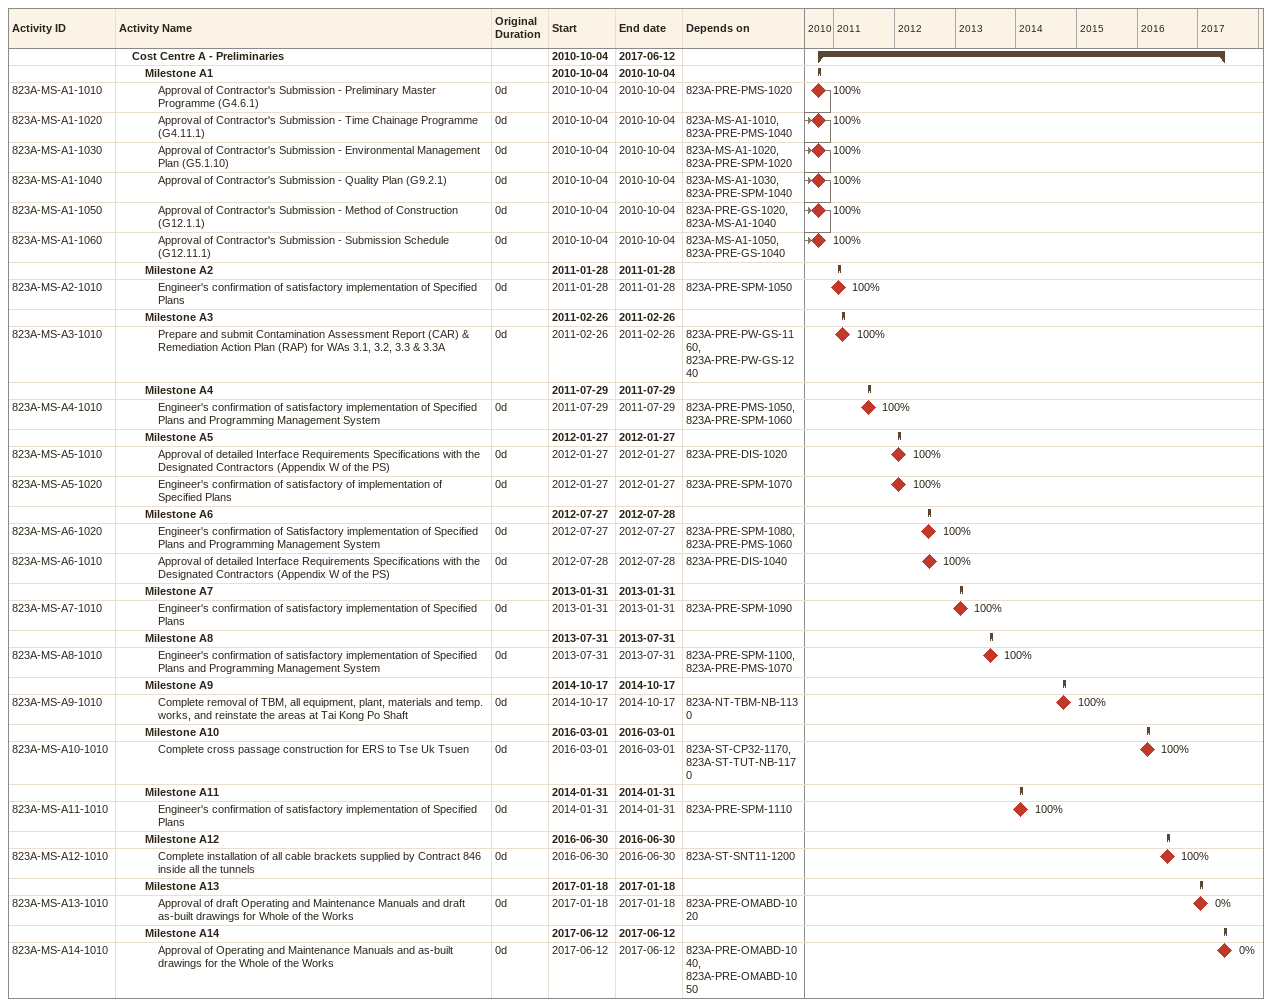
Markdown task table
| ID | Level | Task | Original duration | Start | Finish | Predecessors | % complete |
|---|---|---|---|---|---|---|---|
|  | 2 | **Cost Centre A - Preliminaries** |  | 2010-10-04 | 2017-06-12 |  |  |
|  | 3 | **Milestone A1** |  | 2010-10-04 | 2010-10-04 |  |  |
| 823A-MS-A1-1010 | 4 | Approval of Contractor's Submission - Preliminary Master Programme (G4.6.1) | 0d | 2010-10-04 | 2010-10-04 | 823A-PRE-PMS-1020 | 100 |
| 823A-MS-A1-1020 | 4 | Approval of Contractor's Submission - Time Chainage Programme (G4.11.1) | 0d | 2010-10-04 | 2010-10-04 | 823A-MS-A1-1010, 823A-PRE-PMS-1040 | 100 |
| 823A-MS-A1-1030 | 4 | Approval of Contractor's Submission - Environmental Management Plan (G5.1.10) | 0d | 2010-10-04 | 2010-10-04 | 823A-MS-A1-1020, 823A-PRE-SPM-1020 | 100 |
| 823A-MS-A1-1040 | 4 | Approval of Contractor's Submission - Quality Plan (G9.2.1) | 0d | 2010-10-04 | 2010-10-04 | 823A-MS-A1-1030, 823A-PRE-SPM-1040 | 100 |
| 823A-MS-A1-1050 | 4 | Approval of Contractor's Submission - Method of Construction (G12.1.1) | 0d | 2010-10-04 | 2010-10-04 | 823A-PRE-GS-1020, 823A-MS-A1-1040 | 100 |
| 823A-MS-A1-1060 | 4 | Approval of Contractor's Submission - Submission Schedule (G12.11.1) | 0d | 2010-10-04 | 2010-10-04 | 823A-MS-A1-1050, 823A-PRE-GS-1040 | 100 |
|  | 3 | **Milestone A2** |  | 2011-01-28 | 2011-01-28 |  |  |
| 823A-MS-A2-1010 | 4 | Engineer's confirmation of satisfactory implementation of Specified Plans | 0d | 2011-01-28 | 2011-01-28 | 823A-PRE-SPM-1050 | 100 |
|  | 3 | **Milestone A3** |  | 2011-02-26 | 2011-02-26 |  |  |
| 823A-MS-A3-1010 | 4 | Prepare and submit Contamination Assessment Report (CAR) & Remediation Action Plan (RAP) for WAs 3.1, 3.2, 3.3 & 3.3A | 0d | 2011-02-26 | 2011-02-26 | 823A-PRE-PW-GS-1160, 823A-PRE-PW-GS-1240 | 100 |
|  | 3 | **Milestone A4** |  | 2011-07-29 | 2011-07-29 |  |  |
| 823A-MS-A4-1010 | 4 | Engineer's confirmation of satisfactory implementation of Specified Plans and Programming Management System | 0d | 2011-07-29 | 2011-07-29 | 823A-PRE-PMS-1050, 823A-PRE-SPM-1060 | 100 |
|  | 3 | **Milestone A5** |  | 2012-01-27 | 2012-01-27 |  |  |
| 823A-MS-A5-1010 | 4 | Approval of detailed Interface Requirements Specifications with the Designated Contractors (Appendix W of the PS) | 0d | 2012-01-27 | 2012-01-27 | 823A-PRE-DIS-1020 | 100 |
| 823A-MS-A5-1020 | 4 | Engineer's confirmation of satisfactory of implementation of Specified Plans | 0d | 2012-01-27 | 2012-01-27 | 823A-PRE-SPM-1070 | 100 |
|  | 3 | **Milestone A6** |  | 2012-07-27 | 2012-07-28 |  |  |
| 823A-MS-A6-1020 | 4 | Engineer's confirmation of Satisfactory implementation of Specified Plans and Programming Management System | 0d | 2012-07-27 | 2012-07-27 | 823A-PRE-SPM-1080, 823A-PRE-PMS-1060 | 100 |
| 823A-MS-A6-1010 | 4 | Approval of detailed Interface Requirements Specifications with the Designated Contractors (Appendix W of the PS) | 0d | 2012-07-28 | 2012-07-28 | 823A-PRE-DIS-1040 | 100 |
|  | 3 | **Milestone A7** |  | 2013-01-31 | 2013-01-31 |  |  |
| 823A-MS-A7-1010 | 4 | Engineer's confirmation of satisfactory implementation of Specified Plans | 0d | 2013-01-31 | 2013-01-31 | 823A-PRE-SPM-1090 | 100 |
|  | 3 | **Milestone A8** |  | 2013-07-31 | 2013-07-31 |  |  |
| 823A-MS-A8-1010 | 4 | Engineer's confirmation of satisfactory implementation of Specified Plans and Programming Management System | 0d | 2013-07-31 | 2013-07-31 | 823A-PRE-SPM-1100, 823A-PRE-PMS-1070 | 100 |
|  | 3 | **Milestone A9** |  | 2014-10-17 | 2014-10-17 |  |  |
| 823A-MS-A9-1010 | 4 | Complete removal of TBM, all equipment, plant, materials and temp. works, and reinstate the areas at Tai Kong Po Shaft | 0d | 2014-10-17 | 2014-10-17 | 823A-NT-TBM-NB-1130 | 100 |
|  | 3 | **Milestone A10** |  | 2016-03-01 | 2016-03-01 |  |  |
| 823A-MS-A10-1010 | 4 | Complete cross passage construction for ERS to Tse Uk Tsuen | 0d | 2016-03-01 | 2016-03-01 | 823A-ST-CP32-1170, 823A-ST-TUT-NB-1170 | 100 |
|  | 3 | **Milestone A11** |  | 2014-01-31 | 2014-01-31 |  |  |
| 823A-MS-A11-1010 | 4 | Engineer's confirmation of satisfactory implementation of Specified Plans | 0d | 2014-01-31 | 2014-01-31 | 823A-PRE-SPM-1110 | 100 |
|  | 3 | **Milestone A12** |  | 2016-06-30 | 2016-06-30 |  |  |
| 823A-MS-A12-1010 | 4 | Complete installation of all cable brackets supplied by Contract 846 inside all the tunnels | 0d | 2016-06-30 | 2016-06-30 | 823A-ST-SNT11-1200 | 100 |
|  | 3 | **Milestone A13** |  | 2017-01-18 | 2017-01-18 |  |  |
| 823A-MS-A13-1010 | 4 | Approval of draft Operating and Maintenance Manuals and draft as-built drawings for Whole of the Works | 0d | 2017-01-18 | 2017-01-18 | 823A-PRE-OMABD-1020 | 0 |
|  | 3 | **Milestone A14** |  | 2017-06-12 | 2017-06-12 |  |  |
| 823A-MS-A14-1010 | 4 | Approval of Operating and Maintenance Manuals and as-built drawings for the Whole of the Works | 0d | 2017-06-12 | 2017-06-12 | 823A-PRE-OMABD-1040, 823A-PRE-OMABD-1050 | 0 |
